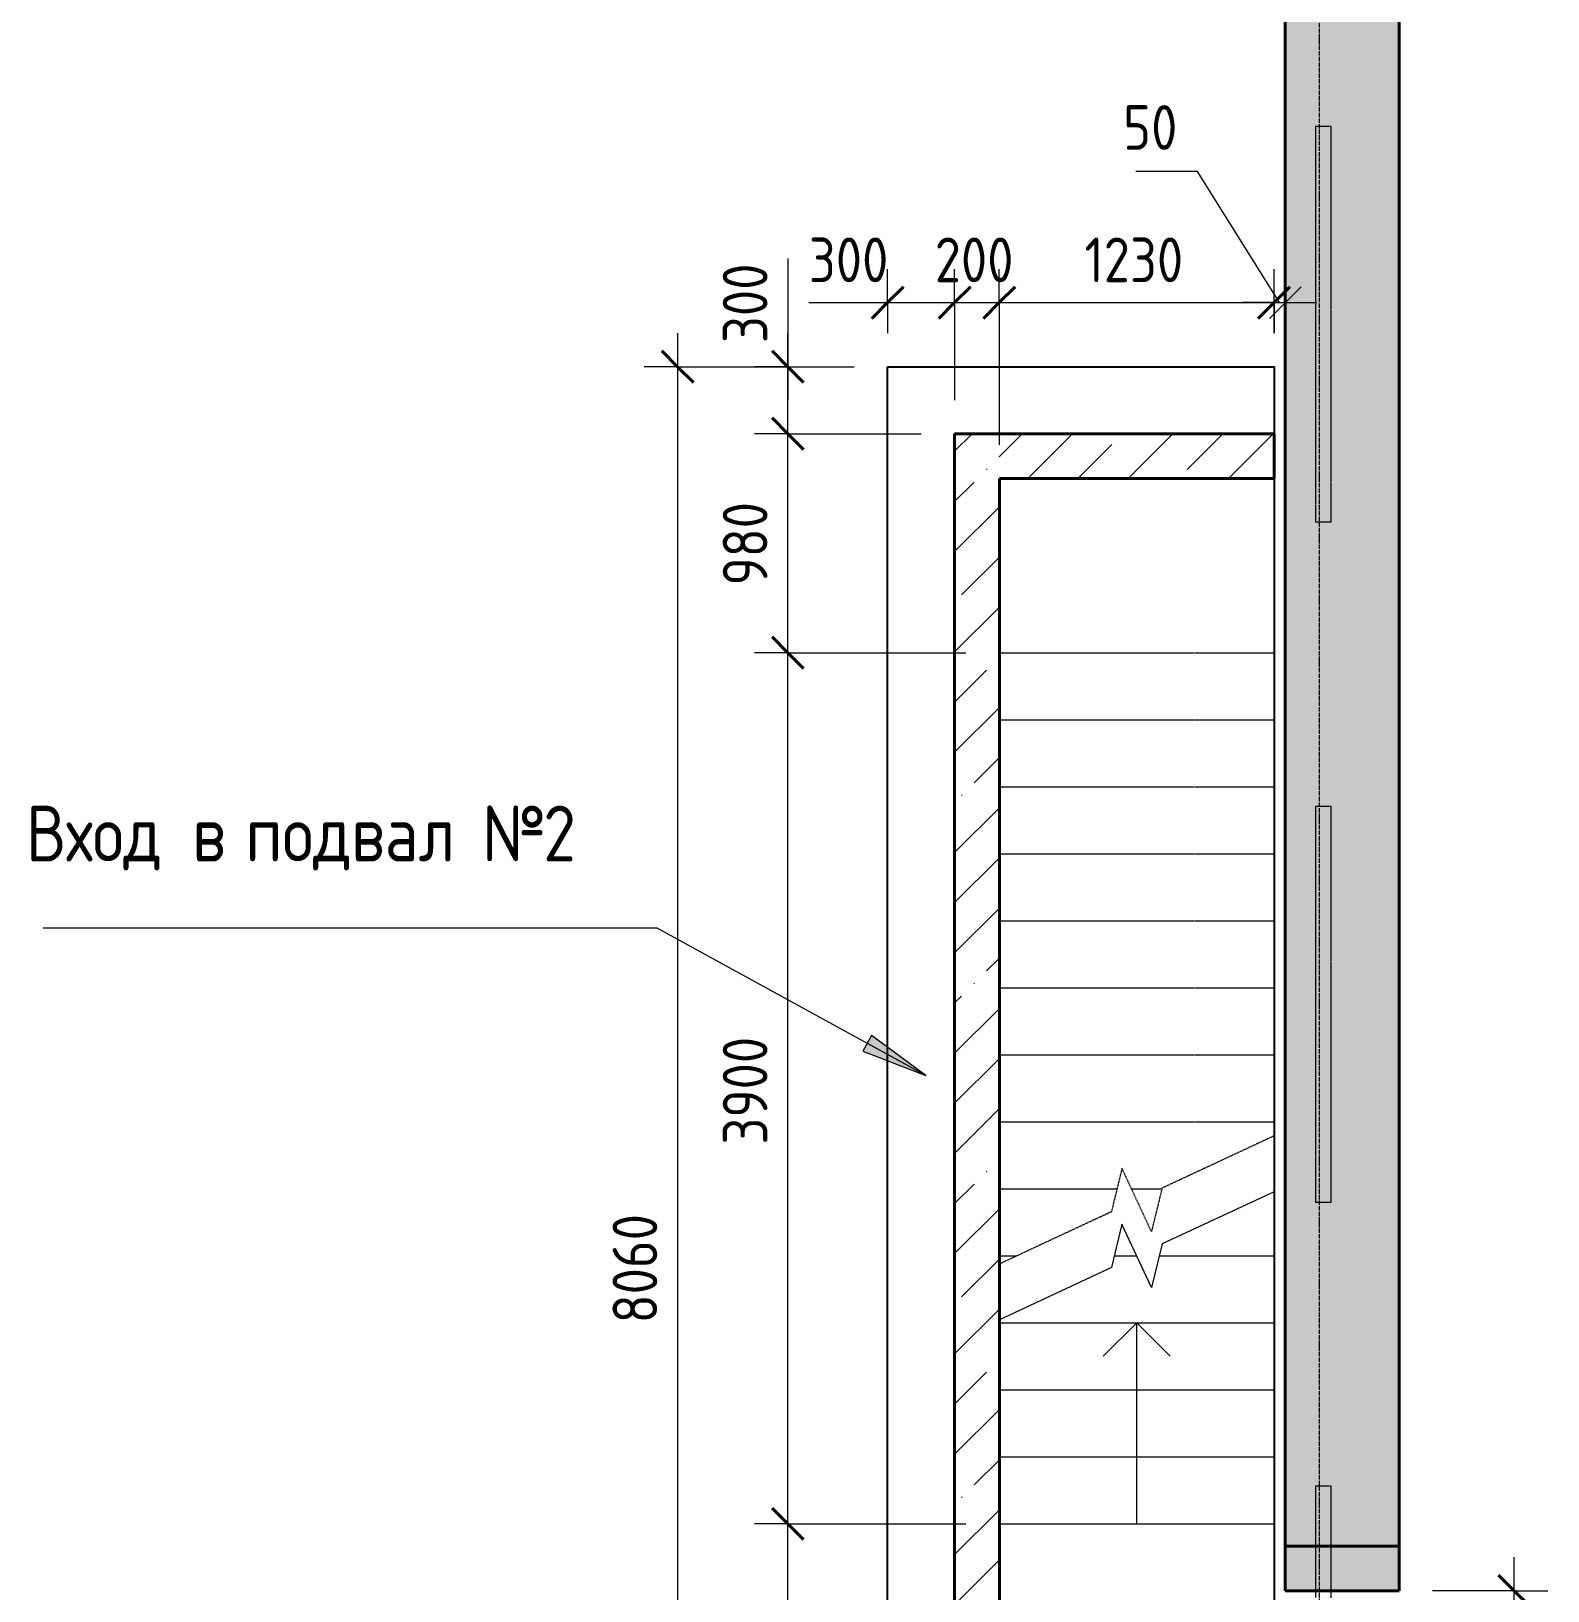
# Model space of a CAD drawing. Header units: millimetres. Extents: x -11886 to 71589, y -4690 to 48120.
# Drawn here: x 12842 to 19631, y 23549 to 30531 of the extents above; entities that cross this region are included whole.
import ezdxf

# ---------------------------------------------------------------- set-up
doc = ezdxf.new("R2010")
doc.units = ezdxf.units.MM
doc.linetypes.add('ADSK_Линия сетки', pattern=[25, 20, -2.5, 0, -2.5])
doc.linetypes.add('ADSK_Сверху', pattern=[4.5, 3, -1.5])
for name, color, linetype, lineweight in [('Аннотация', 7, 'Continuous', 20), ('Витраж', 7, 'Continuous', 18), ('Лестницы', 7, 'Continuous', 18), ('Оси', 7, 'Continuous', 9), ('Размеры', 7, 'Continuous', 9), ('Размеры-100', 7, 'Continuous', 9), ('Стены внутренние', 250, 'Continuous', 18), ('Стены наружные', 250, 'Continuous', 18), ('Стрелки вверх', 7, 'Continuous', 18)]:
    doc.layers.add(name, color=color, linetype=linetype, lineweight=lineweight)
doc.styles.add('GOST Common_1', font='GOST_Common.ttf', dxfattribs={"width": 0.9, "height": 250})
doc.styles.add('GOST Common_2', font='GOST_Common.ttf', dxfattribs={"width": 0.9, "height": 200})
doc.dimstyles.new('ADSK_Основной_2_мм_Округление_до_1_мм', dxfattribs={"dimscale": 304.8, "dimtxt": 201.142999, "dimasz": 0.463911, "dimexe": 0.492126, "dimexo": 0.492126, "dimgap": 0.098425, "dimtad": 1, "dimdec": 0, "dimdsep": 46, "dimtxsty": 'GOST Common_2', "dimblk1": 'OBLIQUE', "dimblk2": 'OBLIQUE', "dimsah": 1, "dimcen": 0.09, "dimdle": 0.492126, "dimazin": 2, "dimtfac": 1, "dimtdec": 4, "dimtix": 1, "dimtmove": 0, "dimatfit": 3, "dimfxl": 1, "dimtvp": 1, "dimtolj": 1, "dimtzin": 0, "dimlwd": 20, "dimlwe": 20, "dimarcsym": 2})
doc.dimstyles.new('ADSK_Основной_2_мм_Округление_до_1_мм_1', dxfattribs={"dimscale": 304.8, "dimtxt": 201.142999, "dimasz": 0.463911, "dimexe": 0.492126, "dimexo": 0.492126, "dimgap": 0.098425, "dimtad": 1, "dimdec": 0, "dimdsep": 46, "dimtxsty": 'GOST Common_2', "dimblk1": 'OBLIQUE', "dimblk2": 'OBLIQUE', "dimsah": 1, "dimcen": 0.09, "dimdle": 0.492126, "dimazin": 2, "dimtfac": 1, "dimtdec": 4, "dimtix": 1, "dimtmove": 1, "dimatfit": 3, "dimfxl": 1, "dimtvp": 1, "dimtolj": 1, "dimtzin": 0, "dimlwd": 20, "dimlwe": 20, "dimarcsym": 2})
pattern_1 = [(45, (0, 0), (-224.5064, 224.5064), []), (45, (224.5, 0), (-224.5064, 224.5064), [396.875, -79.375, 3.353, -76.022])]

# ---------------------------------------------------------------- blocks, each defined once
blk = doc.blocks.new('Прямоугольный импост - 70х20_60мм-1441796-00 План подвала кладочный')
at = {"layer": 'Витраж', "color": 253, "linetype": 'ADSK_Сверху', "true_color": 0xaaaaaa}
for p, q in [((18660.8, 24017.1), (18590.8, 24017.1)), ((18590.8, 24017.1), (18590.8, 23517.1)), ((18660.8, 23517.1), (18660.8, 24017.1))]:
    blk.add_line(p, q, dxfattribs=at)
blk = doc.blocks.new('Прямоугольный импост - 70х20_60мм-1239061-00 План подвала кладочный')
at = {"layer": 'Витраж', "color": 253, "linetype": 'ADSK_Сверху', "true_color": 0xaaaaaa}
for p, q in [((18590.8, 22717.1), (18590.8, 22247.1)), ((18660.8, 22247.1), (18660.8, 22717.1)), ((18590.8, 22247.1), (18660.8, 22247.1))]:
    blk.add_line(p, q, dxfattribs=at)
blk = doc.blocks.new('Прямоугольный импост - 70х20_60мм-1239063-00 План подвала кладочный')
at = {"layer": 'Витраж', "color": 253, "linetype": 'ADSK_Сверху', "true_color": 0xaaaaaa}
for p, q in [((18590.8, 23517.1), (18590.8, 22717.1)), ((18660.8, 22717.1), (18660.8, 23517.1))]:
    blk.add_line(p, q, dxfattribs=at)
blk = doc.blocks.new('DIMBLOCK114-00 План подвала кладочный')
at = {"layer": 'Размеры-100', "lineweight": 40, "transparency": 16777216}
for p, q in [((16229.2, 23848.5), (16158.5, 23919.2)), ((16229.2, 23848.5), (16299.9, 23777.8)), ((16229.2, 20968.5), (16158.5, 21039.2)), ((16229.2, 20968.5), (16299.9, 20897.8))]:
    blk.add_line(p, q, dxfattribs=at)
at = {"layer": 'Размеры-100', "lineweight": 20, "transparency": 16777216}
for p, q in [((16229.2, 23848.5), (16079.2, 23848.5)), ((16229.2, 20818.5), (16229.2, 23848.5)), ((16229.2, 23848.5), (17025.9, 23848.5)), ((16229.2, 20968.5), (16079.2, 20968.5)), ((16229.2, 20968.5), (16525.9, 20968.5))]:
    blk.add_line(p, q, dxfattribs=at)
at = {"layer": 'Размеры-100', "color": 0, "lineweight": 20, "transparency": 16777216, "insert": (15937.8, 22156.2), "char_height": 200, "width": 605.475, "attachment_point": 1, "rotation": 90, "line_spacing_factor": 1.022761, "style": 'GOST Common_2'}
blk.add_mtext('2880', dxfattribs=at)
blk = doc.blocks.new('_Oblique')
at = {"color": 0, "linetype": 'ByBlock', "lineweight": -2}
blk.add_line((-0.5, -0.5), (0.5, 0.5), dxfattribs=at)
blk = doc.blocks.new('DIMBLOCK115-00 План подвала кладочный')
at = {"layer": 'Размеры-100', "lineweight": 40, "transparency": 16777216}
for p, q in [((16229.2, 27748.5), (16158.5, 27819.2)), ((16229.2, 27748.5), (16299.9, 27677.8)), ((16229.2, 23848.5), (16158.5, 23919.2)), ((16229.2, 23848.5), (16299.9, 23777.8))]:
    blk.add_line(p, q, dxfattribs=at)
at = {"layer": 'Размеры-100', "lineweight": 20, "transparency": 16777216}
for p, q in [((16229.2, 27748.5), (16079.2, 27748.5)), ((16229.2, 23848.5), (16229.2, 27748.5)), ((16229.2, 27748.5), (17025.9, 27748.5)), ((16229.2, 23848.5), (16079.2, 23848.5)), ((16229.2, 23848.5), (17025.9, 23848.5))]:
    blk.add_line(p, q, dxfattribs=at)
at = {"layer": 'Размеры-100', "color": 0, "lineweight": 20, "transparency": 16777216, "insert": (15937.8, 25546.2), "char_height": 200, "width": 605.475, "attachment_point": 1, "rotation": 90, "line_spacing_factor": 1.022761, "style": 'GOST Common_2'}
blk.add_mtext('3900', dxfattribs=at)
blk = doc.blocks.new('DIMBLOCK116-00 План подвала кладочный')
at = {"layer": 'Размеры-100', "lineweight": 40, "transparency": 16777216}
for p, q in [((16229.2, 28728.5), (16158.5, 28799.2)), ((16229.2, 28728.5), (16299.9, 28657.8)), ((16229.2, 27748.5), (16158.5, 27819.2)), ((16229.2, 27748.5), (16299.9, 27677.8))]:
    blk.add_line(p, q, dxfattribs=at)
at = {"layer": 'Размеры-100', "lineweight": 20, "transparency": 16777216}
for p, q in [((16229.2, 28728.5), (16079.2, 28728.5)), ((16229.2, 27748.5), (16229.2, 28728.5)), ((16229.2, 28728.5), (16825.9, 28728.5)), ((16229.2, 27748.5), (16079.2, 27748.5)), ((16229.2, 27748.5), (17025.9, 27748.5))]:
    blk.add_line(p, q, dxfattribs=at)
at = {"layer": 'Размеры-100', "color": 0, "lineweight": 20, "transparency": 16777216, "insert": (15937.8, 28049.3), "char_height": 200, "width": 454.106, "attachment_point": 1, "rotation": 90, "line_spacing_factor": 1.022761, "style": 'GOST Common_2'}
blk.add_mtext('980', dxfattribs=at)
blk = doc.blocks.new('DIMBLOCK117-00 План подвала кладочный')
at = {"layer": 'Размеры-100', "lineweight": 20, "transparency": 16777216}
for p, q in [((16229.2, 29513), (16229.2, 29134.6)), ((16229.2, 28728.5), (16229.2, 29178.5)), ((16229.2, 29134.6), (16229.2, 28878.5)), ((16229.2, 29028.5), (16079.2, 29028.5)), ((16229.2, 29028.5), (16525.9, 29028.5)), ((16229.2, 28728.5), (16079.2, 28728.5)), ((16229.2, 28728.5), (16825.9, 28728.5))]:
    blk.add_line(p, q, dxfattribs=at)
at = {"layer": 'Размеры-100', "lineweight": 40, "transparency": 16777216}
for p, q in [((16229.2, 29028.5), (16158.5, 29099.2)), ((16229.2, 29028.5), (16299.9, 28957.8)), ((16229.2, 28728.5), (16158.5, 28799.2)), ((16229.2, 28728.5), (16299.9, 28657.8))]:
    blk.add_line(p, q, dxfattribs=at)
at = {"layer": 'Размеры-100', "color": 0, "lineweight": 20, "transparency": 16777216, "insert": (15937.8, 29134.6), "char_height": 200, "width": 454.106, "attachment_point": 1, "rotation": 90, "line_spacing_factor": 1.022761, "style": 'GOST Common_2'}
blk.add_mtext('300', dxfattribs=at)
blk = doc.blocks.new('DIMBLOCK118-00 План подвала кладочный')
at = {"layer": 'Размеры-100', "lineweight": 20, "transparency": 16777216}
for p, q in [((15735.8, 29178.5), (15735.8, 20818.5)), ((15735.8, 29028.5), (15585.8, 29028.5)), ((15735.8, 29028.5), (16525.9, 29028.5)), ((15735.8, 20968.5), (15585.8, 20968.5)), ((15735.8, 20968.5), (16525.9, 20968.5))]:
    blk.add_line(p, q, dxfattribs=at)
at = {"layer": 'Размеры-100', "lineweight": 40, "transparency": 16777216}
for p, q in [((15735.8, 29028.5), (15665.1, 29099.2)), ((15735.8, 29028.5), (15806.5, 28957.8)), ((15735.8, 20968.5), (15665.1, 21039.2)), ((15735.8, 20968.5), (15806.5, 20897.8))]:
    blk.add_line(p, q, dxfattribs=at)
at = {"layer": 'Размеры-100', "color": 0, "lineweight": 20, "transparency": 16777216, "insert": (15444.4, 24746.2), "char_height": 200, "width": 605.475, "attachment_point": 1, "rotation": 90, "line_spacing_factor": 1.022761, "style": 'GOST Common_2'}
blk.add_mtext('8060', dxfattribs=at)
blk = doc.blocks.new('DIMBLOCK170-00 План подвала кладочный')
at = {"layer": 'Размеры-100', "lineweight": 20, "transparency": 16777216}
for p, q in [((16675.9, 29315.7), (16675.9, 29465.7)), ((16975.9, 29315.7), (16975.9, 29465.7)), ((16322.9, 29315.7), (16701.3, 29315.7)), ((16525.9, 29315.7), (16975.9, 29315.7)), ((16675.9, 29315.7), (16675.9, 29178.5)), ((16701.3, 29315.7), (16825.9, 29315.7)), ((16975.9, 29315.7), (16975.9, 28878.5))]:
    blk.add_line(p, q, dxfattribs=at)
at = {"layer": 'Размеры-100', "lineweight": 40, "transparency": 16777216}
for p, q in [((16675.9, 29315.7), (16746.6, 29386.4)), ((16975.9, 29315.7), (17046.6, 29386.4)), ((16675.9, 29315.7), (16605.2, 29245)), ((16975.9, 29315.7), (16905.2, 29245))]:
    blk.add_line(p, q, dxfattribs=at)
at = {"layer": 'Размеры-100', "color": 0, "lineweight": 20, "transparency": 16777216, "insert": (16322.9, 29607.1), "char_height": 200, "width": 454.106, "attachment_point": 1, "line_spacing_factor": 1.022761, "style": 'GOST Common_2'}
blk.add_mtext('300', dxfattribs=at)
blk = doc.blocks.new('DIMBLOCK171-00 План подвала кладочный')
at = {"layer": 'Размеры-100', "lineweight": 20, "transparency": 16777216}
for p, q in [((16975.9, 29315.7), (16975.9, 29465.7)), ((17175.9, 29315.7), (17175.9, 29465.7)), ((16975.9, 29315.7), (17175.9, 29315.7)), ((16975.9, 29315.7), (16975.9, 28878.5)), ((17175.9, 29315.7), (17175.9, 28678.5))]:
    blk.add_line(p, q, dxfattribs=at)
at = {"layer": 'Размеры-100', "lineweight": 40, "transparency": 16777216}
for p, q in [((16975.9, 29315.7), (17046.6, 29386.4)), ((17175.9, 29315.7), (17246.6, 29386.4)), ((16975.9, 29315.7), (16905.2, 29245)), ((17175.9, 29315.7), (17105.2, 29245))]:
    blk.add_line(p, q, dxfattribs=at)
at = {"layer": 'Размеры-100', "color": 0, "lineweight": 20, "transparency": 16777216, "insert": (16886.7, 29607.1), "char_height": 200, "width": 454.106, "attachment_point": 1, "line_spacing_factor": 1.022761, "style": 'GOST Common_2'}
blk.add_mtext('200', dxfattribs=at)
blk = doc.blocks.new('DIMBLOCK172-00 План подвала кладочный')
at = {"layer": 'Размеры-100', "lineweight": 20, "transparency": 16777216}
for p, q in [((17175.9, 29315.7), (17175.9, 29465.7)), ((18405.9, 29315.7), (18405.9, 29465.7)), ((17175.9, 29315.7), (18405.9, 29315.7)), ((17175.9, 29315.7), (17175.9, 28678.5)), ((18405.9, 29315.7), (18405.9, 29178.5))]:
    blk.add_line(p, q, dxfattribs=at)
at = {"layer": 'Размеры-100', "lineweight": 40, "transparency": 16777216}
for p, q in [((17175.9, 29315.7), (17246.6, 29386.4)), ((18405.9, 29315.7), (18476.6, 29386.4)), ((17175.9, 29315.7), (17105.2, 29245)), ((18405.9, 29315.7), (18335.2, 29245))]:
    blk.add_line(p, q, dxfattribs=at)
at = {"layer": 'Размеры-100', "color": 0, "lineweight": 20, "transparency": 16777216, "insert": (17557.4, 29607.1), "char_height": 200, "width": 560.473, "attachment_point": 1, "line_spacing_factor": 1.022761, "style": 'GOST Common_2'}
blk.add_mtext('1230', dxfattribs=at)
blk = doc.blocks.new('DIMBLOCK173-00 План подвала кладочный')
at = {"layer": 'Defpoints', "color": 0, "transparency": 16777216}
for p in [(18455.8, 29415.7), (18455.8, 29315.7), (18405.9, 29028.5)]:
    blk.add_point(p, dxfattribs=at)
at = {"layer": 'Размеры', "color": 0, "lineweight": 20, "transparency": 16777216}
for p, q in [((18063, 29903.2), (17787, 29903.2)), ((18430.9, 29315.7), (18063, 29903.2)), ((18405.9, 29178.5), (18405.9, 29465.7)), ((18405.9, 29315.7), (18264.5, 29315.7)), ((18405.9, 29315.7), (18455.8, 29315.7)), ((18405.9, 29315.7), (18455.8, 29315.7)), ((18455.8, 29315.7), (18597.2, 29315.7)), ((18455.8, 29265.7), (18455.8, 29165.7))]:
    blk.add_line(p, q, dxfattribs=at)
at = {"layer": 'Размеры', "color": 0, "lineweight": 20, "transparency": 16777216, "xscale": 141.4, "yscale": 141.4, "zscale": 141.4}
blk.add_blockref('_Oblique', (18405.9, 29315.7), dxfattribs=at)
at = {"layer": 'Размеры', "color": 0, "lineweight": 20, "transparency": 16777216, "xscale": 141.4, "yscale": 141.4, "zscale": 141.4, "rotation": 180}
blk.add_blockref('_Oblique', (18455.8, 29315.7), dxfattribs=at)
at = {"layer": 'Размеры', "color": 0, "lineweight": 20, "transparency": 16777216, "insert": (17730.3, 30199.8), "char_height": 200, "width": 302.737, "attachment_point": 1, "line_spacing_factor": 1.022761, "style": 'GOST Common_2'}
blk.add_mtext('\\A1;50', dxfattribs=at)
blk = doc.blocks.new('DIMBLOCK177-00 План подвала кладочный')
at = {"layer": 'Размеры-100', "lineweight": 20, "transparency": 16777216}
for p, q in [((19481.4, 22328.6), (19481.4, 23698.6)), ((19481.4, 23548.6), (19115.8, 23548.6)), ((19481.4, 23548.6), (19631.4, 23548.6)), ((19481.4, 22478.6), (19115.8, 22478.6)), ((19481.4, 22478.6), (19631.4, 22478.6))]:
    blk.add_line(p, q, dxfattribs=at)
at = {"layer": 'Размеры-100', "lineweight": 40, "transparency": 16777216}
for p, q in [((19481.4, 23548.6), (19410.7, 23619.3)), ((19481.4, 23548.6), (19552.1, 23477.9)), ((19481.4, 22478.6), (19410.7, 22549.3)), ((19481.4, 22478.6), (19552.1, 22407.9))]:
    blk.add_line(p, q, dxfattribs=at)
at = {"layer": 'Размеры-100', "color": 0, "lineweight": 20, "transparency": 16777216, "insert": (19190, 22780.1), "char_height": 200, "width": 560.473, "attachment_point": 1, "rotation": 90, "line_spacing_factor": 1.022761, "style": 'GOST Common_2'}
blk.add_mtext('1070', dxfattribs=at)

msp = doc.modelspace()

# ---------------------------------------------------------------- hatches: boundary and pattern name
at = {"layer": 'Аннотация', "lineweight": 9}
msp.add_hatch(color=256, dxfattribs=at).paths.add_polyline_path([(16847, 25855.51), (16602.94, 26034.39), (16564.96, 25965.13)])
at = {"layer": 'Стены внутренние', "lineweight": 9}
h = msp.add_hatch(dxfattribs=at)
h.set_pattern_fill('FP_5', color=256, style=0, pattern_type=2)
h.set_pattern_definition(pattern_1)
h.paths.add_polyline_path([(18405.91, 28528.47), (18405.91, 28728.47), (16975.91, 28728.47), (16975.91, 28528.47), (17175.91, 28528.47)])
h = msp.add_hatch(dxfattribs=at)
h.set_pattern_fill('FP_5', color=256, style=0, pattern_type=2)
h.set_pattern_definition(pattern_1)
h.paths.add_polyline_path([(17175.91, 20968.47), (17175.91, 28528.47), (16975.91, 28528.47), (16975.91, 20968.47)])
at = {"layer": 'Стены наружные', "true_color": 0xc0c0c0}
h = msp.add_hatch(color=9, dxfattribs=at)
h.paths.add_polyline_path([(18945.53, 20408.63), (18965.84, 20408.63), (18965.84, 22478), (18455.84, 22479.29), (18455.84, 20408.63), (18945.32, 20408.63)])
h.paths.add_polyline_path([(18965.84, 23748), (18965.84, 43015.13), (18455.84, 43015.13), (18455.84, 23749.3)])
msp.add_hatch(color=9, dxfattribs=at).paths.add_polyline_path([(18946.41, 23548.65), (18965.84, 23548.65), (18965.84, 23748), (18455.84, 23748.65), (18455.84, 23548.65), (18866.69, 23548.65)])

# ---------------------------------------------------------------- linework, layer by layer
msp.add_lwpolyline([(16675.91, 29028.47), (18405.91, 29028.47), (18405.91, 20968.63), (16675.91, 20968.63)], close=True)
at = {"layer": 'Аннотация', "lineweight": 9}
for p, q in [((15643.5, 26515.46), (12895.65, 26515.46)), ((16847, 25855.51), (15643.5, 26515.46)), ((16602.94, 26034.39), (16564.96, 25965.13)), ((16847, 25855.51), (16602.94, 26034.39)), ((16564.96, 25965.13), (16847, 25855.51))]:
    msp.add_line(p, q, dxfattribs=at)
at = {"layer": 'Лестницы', "linetype": 'ADSK_Сверху'}
for p, q in [((17175.91, 27748.47), (18405.91, 27748.47)), ((17175.91, 25114.49), (17175.91, 27748.47)), ((18405.91, 25585.25), (18405.91, 27748.47)), ((17175.91, 27448.47), (18405.91, 27448.47)), ((17175.91, 27448.47), (18405.91, 27448.47)), ((17175.91, 27148.47), (18405.91, 27148.47)), ((17175.91, 27148.47), (18405.91, 27148.47)), ((17175.91, 26848.47), (18405.91, 26848.47)), ((17175.91, 26848.47), (18405.91, 26848.47)), ((17175.91, 26548.47), (18405.91, 26548.47)), ((17175.91, 26548.47), (18405.91, 26548.47)), ((17175.91, 26248.47), (18405.91, 26248.47)), ((17175.91, 26248.47), (18405.91, 26248.47)), ((17175.91, 25948.47), (18405.91, 25948.47)), ((17175.91, 25948.47), (18405.91, 25948.47)), ((17175.91, 25648.47), (18405.91, 25648.47)), ((17175.91, 25648.47), (18405.91, 25648.47)), ((18405.91, 25585.25), (17904.2, 25351.3)), ((17724.88, 25440.08), (17677.62, 25245.64)), ((17856.94, 25156.86), (17724.88, 25440.08)), ((17175.91, 25348.47), (17702.61, 25348.47)), ((17175.91, 25348.47), (17702.61, 25348.47)), ((17767.59, 25348.47), (17903.51, 25348.47)), ((17767.59, 25348.47), (17903.51, 25348.47)), ((17904.2, 25351.3), (17856.94, 25156.86)), ((17677.62, 25245.64), (17175.91, 25011.69)), ((17175.91, 25048.47), (17254.78, 25048.47)), ((17175.91, 25048.47), (17254.78, 25048.47))]:
    msp.add_line(p, q, dxfattribs=at)
at = {"layer": 'Лестницы'}
for p, q in [((18405.91, 25335.25), (17904.2, 25101.3)), ((18405.91, 25048.47), (18405.91, 25335.25)), ((17724.88, 25190.08), (17677.62, 24995.64)), ((17856.94, 24906.86), (17724.88, 25190.08)), ((17904.2, 25101.3), (17856.94, 24906.86)), ((17690.46, 25048.47), (17790.91, 25048.47)), ((17690.46, 25048.47), (17790.91, 25048.47)), ((17891.36, 25048.47), (18405.91, 25048.47)), ((17891.36, 25048.47), (18405.91, 25048.47)), ((18405.91, 24748.47), (18405.91, 25048.47)), ((17677.62, 24995.64), (17175.91, 24761.69)), ((17175.91, 24748.47), (18405.91, 24748.47)), ((17175.91, 24748.47), (18405.91, 24748.47)), ((18405.91, 24448.47), (18405.91, 24748.47)), ((17175.91, 24448.47), (18405.91, 24448.47)), ((17175.91, 24448.47), (18405.91, 24448.47)), ((18405.91, 24148.47), (18405.91, 24448.47)), ((17175.91, 24148.47), (18405.91, 24148.47)), ((17175.91, 24148.47), (18405.91, 24148.47)), ((18405.91, 23848.47), (18405.91, 24148.47)), ((17175.91, 23848.47), (18405.91, 23848.47)), ((17175.91, 23848.47), (18405.91, 23848.47))]:
    msp.add_line(p, q, dxfattribs=at)
at = {"layer": 'Оси', "linetype": 'ADSK_Линия сетки'}
msp.add_line((18609.91, -3890.07), (18609.91, 44534.79), dxfattribs=at)
at = {"layer": 'Стены внутренние', "lineweight": 40}
for p, q in [((18405.91, 28728.47), (16975.91, 28728.47)), ((16975.91, 28728.47), (16975.91, 20968.47)), ((18405.91, 28528.47), (18405.91, 28728.47)), ((17175.91, 28528.47), (18405.91, 28528.47)), ((17175.91, 20968.47), (17175.91, 28528.47))]:
    msp.add_line(p, q, dxfattribs=at)
at = {"layer": 'Стены наружные', "lineweight": 40}
for p, q in [((18455.84, 43525.13), (18455.84, 23749.3)), ((18965.84, 23548.65), (18965.84, 43015.13)), ((18455.84, 23749.3), (18965.84, 23748)), ((18455.84, 23748.65), (18455.84, 23548.65)), ((18965.84, 23748.65), (18455.84, 23748.65)), ((18455.84, 23548.65), (18965.84, 23548.65))]:
    msp.add_line(p, q, dxfattribs=at)
at = {"layer": 'Стрелки вверх'}
for p, q in [((17790.91, 24748.47), (17640.91, 24598.47)), ((17790.91, 24448.47), (17790.91, 24748.47)), ((17790.91, 24748.47), (17940.91, 24598.47)), ((17790.91, 24148.47), (17790.91, 24448.47)), ((17790.91, 23848.47), (17790.91, 24148.47))]:
    msp.add_line(p, q, dxfattribs=at)

# ---------------------------------------------------------------- block references
at = {"layer": 'Витраж', "color": 253, "linetype": 'ADSK_Сверху', "true_color": 0xaaaaaa}
for name, p in [('Прямоугольный импост - 70х20_60мм-1441796-00 План подвала кладочный', (0, 6087.07)), ('Прямоугольный импост - 70х20_60мм-1239063-00 План подвала кладочный', (0, 6087.07)), ('Прямоугольный импост - 70х20_60мм-1239061-00 План подвала кладочный', (0, 6087.07)), ('Прямоугольный импост - 70х20_60мм-1441796-00 План подвала кладочный', (0, 3042.14)), ('Прямоугольный импост - 70х20_60мм-1239063-00 План подвала кладочный', (0, 3042.14)), ('Прямоугольный импост - 70х20_60мм-1239061-00 План подвала кладочный', (0, 3042.14)), ('Прямоугольный импост - 70х20_60мм-1441796-00 План подвала кладочный', (0, 0))]:
    msp.add_blockref(name, p, dxfattribs=at)

# ---------------------------------------------------------------- texts
at = {"layer": 'Аннотация', "lineweight": 9, "char_height": 250, "attachment_point": 1, "style": 'GOST Common_1'}
for s, insert, width in [('Вход', (12818.26, 27063.8), 808.101), ('\\fGOST Common|b0|i0|c204|p34|;\\W.9; ', (13485.01, 27063.8), 93.7974), ('\\fGOST Common|b0|i0|c204|p34|;\\W.9; ', (13723.13, 27063.8), 93.7974), ('\\fGOST Common|b0|i0|c204|p34|;\\W.9; ', (14782.79, 27063.8), 93.7974), ('\\fGOST Common|b0|i0|c204|p34|;\\W.9;№', (14860.18, 27063.8), 331.8986), ('\\fGOST Common|b0|i0|c204|p34|;\\W.9;2', (15134.02, 27063.8), 194.8101), ('\\fGOST Common|b0|i0|c204|p34|;\\W.9;в', (13562.4, 27063.8), 194.8101), ('подвал', (13800.52, 27063.8), 1190.5059)]:
    msp.add_mtext(s, dxfattribs=dict(at, insert=insert, width=width))

# ---------------------------------------------------------------- dimensions: what is measured, and where the dimension line sits
at = {"layer": 'Размеры', "color": 1, "lineweight": 20}
dim = msp.add_linear_dim(base=(18455.84, 29315.7), p1=(18405.91, 29028.47), p2=(18455.84, 29415.69), dimstyle='ADSK_Основной_2_мм_Округление_до_1_мм_1', override={"dimpost": '<>', "dimfxl": 390.42345}, dxfattribs=at)
dim.commit()
dim.dimension.update_dxf_attribs({"geometry": 'DIMBLOCK173-00 План подвала кладочный', "text_midpoint": (18033, 29903.17), "dimtype": 160})
at = {"layer": 'Размеры', "lineweight": 20}
dim = msp.add_linear_dim(base=(16975.91, 29315.7), p1=(16675.91, 29028.47), p2=(16975.91, 28728.47), dimstyle='ADSK_Основной_2_мм_Округление_до_1_мм_1', override={"dimpost": '<>', "dimfxl": 424.264069}, dxfattribs=at)
dim.commit()
dim.dimension.update_dxf_attribs({"geometry": 'DIMBLOCK170-00 План подвала кладочный', "text_midpoint": (16549.92, 29473.74), "dimtype": 160})
for base, p1, p2, override, picture, middle in [((17175.91, 29315.7), (16975.91, 28728.47), (17175.91, 28528.47), {"dimpost": '<>', "dimfxl": 282.842712}, 'DIMBLOCK171-00 План подвала кладочный', (17075.91, 29445.7)), ((18405.91, 29315.7), (17175.91, 28528.47), (18405.91, 29028.47), {"dimpost": '<>', "dimfxl": 1327.742445}, 'DIMBLOCK172-00 План подвала кладочный', (17790.91, 29445.7))]:
    dim = msp.add_linear_dim(base=base, p1=p1, p2=p2, dimstyle='ADSK_Основной_2_мм_Округление_до_1_мм', override=override, dxfattribs=at)
    dim.commit()
    dim.dimension.update_dxf_attribs({"geometry": picture, "text_midpoint": middle})
dim = msp.add_linear_dim(base=(16229.2, 29028.47), p1=(16975.91, 28728.47), p2=(16675.91, 29028.47), angle=90, dimstyle='ADSK_Основной_2_мм_Округление_до_1_мм_1', override={"dimpost": '<>', "dimfxl": 424.264069}, dxfattribs=at)
dim.commit()
dim.dimension.update_dxf_attribs({"geometry": 'DIMBLOCK117-00 План подвала кладочный', "text_midpoint": (16071.17, 29361.65), "dimtype": 160, "text_rotation": 90})
for base, p1, p2, override, picture, middle in [((15735.76, 20968.47), (16675.91, 29028.47), (16675.91, 20968.47), {"dimpost": '<>', "dimfxl": 8060}, 'DIMBLOCK118-00 План подвала кладочный', (15605.76, 24998.47)), ((16229.2, 28728.47), (17175.91, 27748.47), (16975.91, 28728.47), {"dimpost": '<>', "dimfxl": 1000.19998}, 'DIMBLOCK116-00 План подвала кладочный', (16099.2, 28238.47)), ((16229.2, 27748.47), (17175.91, 23848.47), (17175.91, 27748.47), {"dimpost": '<>', "dimfxl": 3900}, 'DIMBLOCK115-00 План подвала кладочный', (16099.2, 25798.47)), ((16229.2, 23848.47), (16675.91, 20968.47), (17175.91, 23848.47), {"dimpost": '<>', "dimfxl": 2923.080567}, 'DIMBLOCK114-00 План подвала кладочный', (16099.2, 22408.47)), ((19481.39, 23548.65), (18965.84, 22478.65), (18965.84, 23548.65), {"dimpost": '<>', "dimfxl": 1070}, 'DIMBLOCK177-00 План подвала кладочный', (19351.39, 23013.65))]:
    dim = msp.add_linear_dim(base=base, p1=p1, p2=p2, angle=90, dimstyle='ADSK_Основной_2_мм_Округление_до_1_мм', override=override, dxfattribs=at)
    dim.commit()
    dim.dimension.update_dxf_attribs({"geometry": picture, "text_midpoint": middle})

doc.saveas('drawing.dxf')
